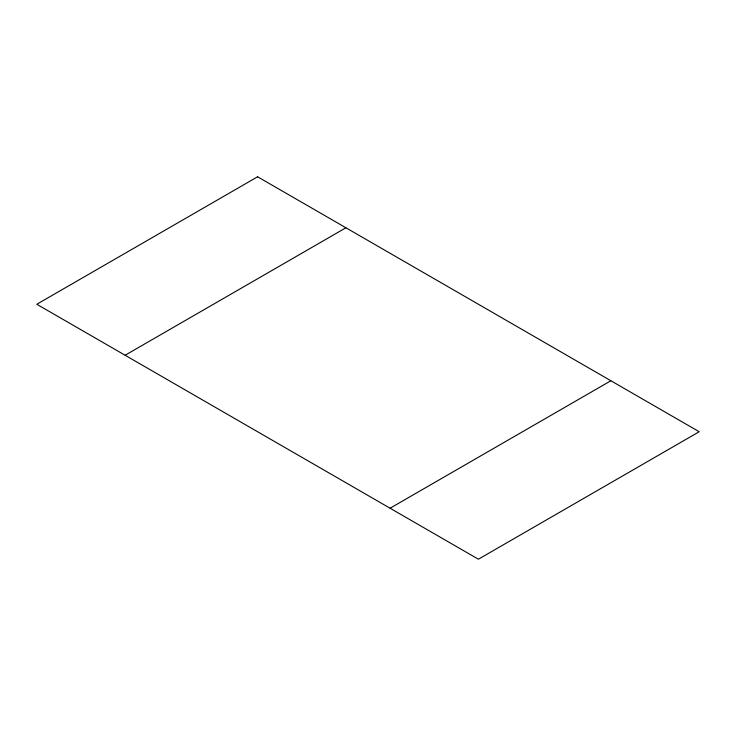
<?xml version="1.0" encoding="UTF-8"?>
<svg xmlns="http://www.w3.org/2000/svg" width="736" height="736" viewBox="0 0 736 736"><rect width="100%" height="100%" fill="white"/><g stroke="black" fill="none" stroke-linecap="round" stroke-linejoin="round"><path stroke-width="1.1" d="M125.12 355.249L345.92 227.774M390.08 508.226L610.88 380.751M257.6 176.787L36.8 304.262L478.4 559.213L699.2 431.738L257.6 176.787"/></g></svg>
